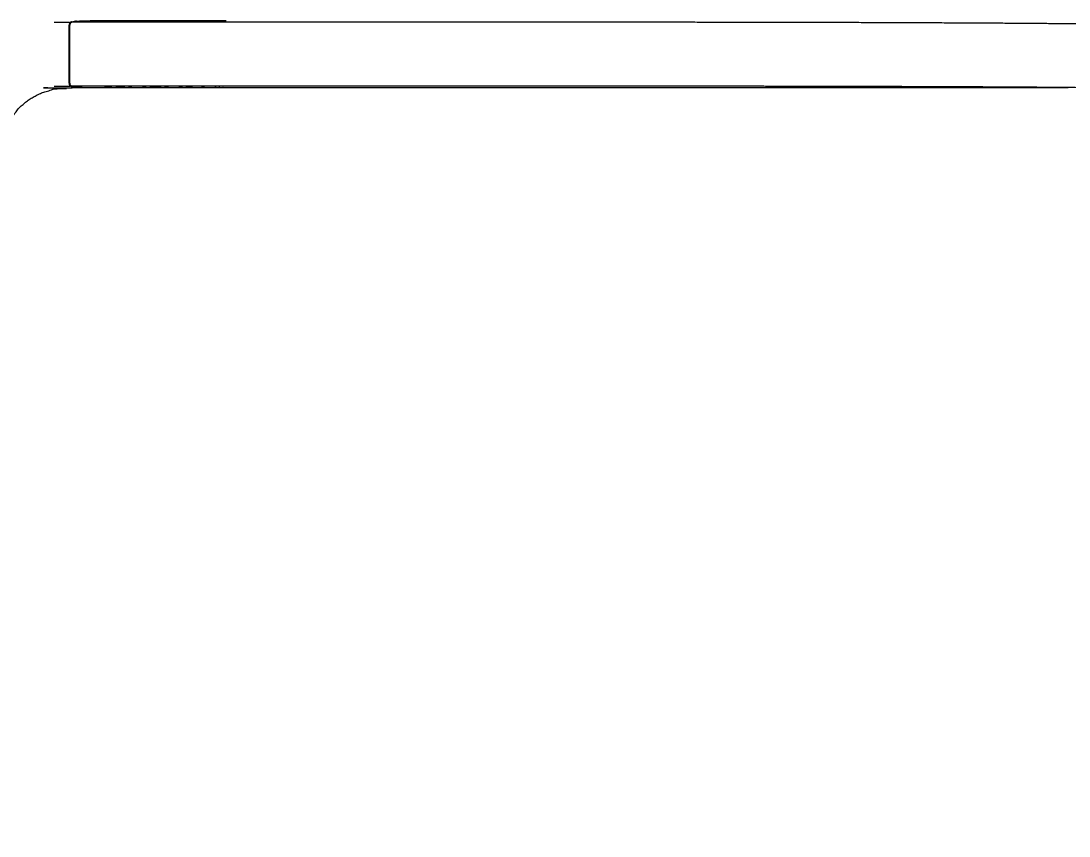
# Model space of a CAD drawing. Header units: millimetres. Extents: x 3429 to 24139, y -631 to 9878.
# Drawn here: x 8644.24 to 8681.57, y 3709.44 to 3738.48 of the extents above; entities that cross this region are included whole.
import ezdxf

# ---------------------------------------------------------------- set-up
doc = ezdxf.new("R2010")
doc.units = ezdxf.units.MM
doc.layers.add('multid_gorunus_4', color=15, linetype='Continuous', lineweight=9)
doc.layers.add('multid_gorunus_5', color=193, linetype='Continuous', lineweight=5)

# ---------------------------------------------------------------- blocks, each defined once
blk = doc.blocks.new('grup-2')
at = {"layer": 'multid_gorunus_4', "lineweight": -3}
for points, knots in [([(1795.167, 6198.292), (1795.171, 6198.299), (1795.175, 6198.306), (1795.186, 6198.316), (1795.198, 6198.327), (1795.219, 6198.343), (1795.241, 6198.359), (1795.276, 6198.385), (1795.31, 6198.41), (1795.362, 6198.447), (1795.413, 6198.484), (1795.477, 6198.53), (1795.541, 6198.576), (1795.615, 6198.628), (1795.689, 6198.681), (1795.77, 6198.736), (1795.85, 6198.792), (1795.935, 6198.849), (1796.019, 6198.906), (1796.107, 6198.963), (1796.194, 6199.021), (1796.283, 6199.078), (1796.373, 6199.135), (1796.464, 6199.191), (1796.555, 6199.248), (1796.648, 6199.304), (1796.74, 6199.359), (1796.833, 6199.414), (1796.926, 6199.468), (1797.02, 6199.521), (1797.114, 6199.575), (1797.209, 6199.627), (1797.304, 6199.679), (1797.4, 6199.731), (1797.495, 6199.782), (1797.592, 6199.832), (1797.689, 6199.882), (1797.786, 6199.931), (1797.884, 6199.98), (1797.982, 6200.028), (1798.081, 6200.076), (1798.18, 6200.122), (1798.279, 6200.169), (1798.38, 6200.214), (1798.48, 6200.26), (1798.581, 6200.304), (1798.682, 6200.349), (1798.783, 6200.392), (1798.885, 6200.435), (1798.988, 6200.477), (1799.09, 6200.519), (1799.193, 6200.56), (1799.297, 6200.601), (1799.401, 6200.641), (1799.505, 6200.68), (1799.61, 6200.719), (1799.715, 6200.757), (1799.82, 6200.794), (1799.926, 6200.831), (1800.032, 6200.867), (1800.138, 6200.903), (1800.245, 6200.938), (1800.352, 6200.972), (1800.46, 6201.006), (1800.568, 6201.039), (1800.676, 6201.071), (1800.784, 6201.103), (1800.893, 6201.134), (1801.002, 6201.164), (1801.112, 6201.193), (1801.222, 6201.223), (1801.332, 6201.251), (1801.442, 6201.279), (1801.553, 6201.305), (1801.664, 6201.332), (1801.775, 6201.357), (1801.886, 6201.382), (1801.998, 6201.405), (1802.11, 6201.429), (1802.223, 6201.451), (1802.335, 6201.474), (1802.448, 6201.494), (1802.561, 6201.515), (1802.679, 6201.534), (1802.797, 6201.554), (1802.923, 6201.572), (1803.049, 6201.59), (1803.187, 6201.606), (1803.326, 6201.623), (1803.481, 6201.638), (1803.636, 6201.654), (1803.812, 6201.668), (1803.988, 6201.682), (1804.188, 6201.695), (1804.388, 6201.709), (1804.617, 6201.721), (1804.845, 6201.733), (1805.107, 6201.743), (1805.368, 6201.754), (1805.666, 6201.764), (1805.963, 6201.774), (1806.302, 6201.783), (1806.64, 6201.792), (1807.023, 6201.8), (1807.405, 6201.809), (1807.837, 6201.816), (1808.268, 6201.823), (1808.752, 6201.83), (1809.235, 6201.836), (1809.776, 6201.842), (1810.316, 6201.848), (1810.917, 6201.853), (1811.518, 6201.858), (1812.183, 6201.862), (1812.848, 6201.867), (1813.57, 6201.87), (1814.292, 6201.874), (1815.062, 6201.878), (1815.832, 6201.881), (1816.643, 6201.884), (1817.453, 6201.887), (1818.296, 6201.889), (1819.139, 6201.891), (1820.006, 6201.893), (1820.874, 6201.895), (1821.757, 6201.897), (1822.641, 6201.898), (1823.533, 6201.899), (1824.424, 6201.901), (1825.317, 6201.901), (1826.209, 6201.902), (1827.093, 6201.903), (1827.977, 6201.903), (1828.845, 6201.904), (1829.714, 6201.904), (1830.558, 6201.904), (1830.803, 6201.905), (1831.616, 6201.905), (1832.428, 6201.905), (1833.201, 6201.905), (1833.973, 6201.905), (1834.698, 6201.904), (1835.423, 6201.904), (1836.091, 6201.904), (1836.76, 6201.904), (1837.365, 6201.904), (1837.969, 6201.904), (1838.513, 6201.904), (1839.057, 6201.903), (1839.544, 6201.903), (1840.031, 6201.903), (1840.465, 6201.903), (1840.898, 6201.903), (1841.282, 6201.903), (1841.666, 6201.903), (1842.003, 6201.903), (1842.34, 6201.903), (1842.634, 6201.903), (1842.928, 6201.903), (1843.183, 6201.902), (1843.437, 6201.902), (1843.656, 6201.902), (1843.875, 6201.902), (1844.061, 6201.902), (1844.246, 6201.902), (1844.402, 6201.902), (1844.557, 6201.902), (1844.685, 6201.902), (1844.813, 6201.902), (1844.916, 6201.902), (1845.019, 6201.902), (1845.1, 6201.902), (1845.181, 6201.902), (1845.243, 6201.902), (1845.305, 6201.902), (1845.35, 6201.902), (1845.396, 6201.902), (1845.428, 6201.902), (1845.46, 6201.902), (1845.481, 6201.901), (1845.501, 6201.901), (1845.513, 6201.899), (1845.525, 6201.897)], [0, 0, 0, 1, 1, 2, 2, 3, 3, 4, 4, 5, 5, 6, 6, 7, 7, 8, 8, 9, 9, 10, 10, 11, 11, 12, 12, 13, 13, 14, 14, 15, 15, 16, 16, 17, 17, 18, 18, 19, 19, 20, 20, 21, 21, 22, 22, 23, 23, 24, 24, 25, 25, 26, 26, 27, 27, 28, 28, 29, 29, 30, 30, 31, 31, 32, 32, 33, 33, 34, 34, 35, 35, 36, 36, 37, 37, 38, 38, 39, 39, 40, 40, 41, 41, 42, 42, 43, 43, 44, 44, 45, 45, 46, 46, 47, 47, 48, 48, 49, 49, 50, 50, 51, 51, 52, 52, 53, 53, 54, 54, 55, 55, 56, 56, 57, 57, 58, 58, 59, 59, 60, 60, 61, 61, 62, 62, 63, 63, 64, 64, 65, 65, 66, 66, 67, 67, 68, 68, 69, 69, 70, 70, 71, 71, 72, 72, 73, 73, 74, 74, 75, 75, 76, 76, 77, 77, 78, 78, 79, 79, 80, 80, 81, 81, 82, 82, 83, 83, 84, 84, 85, 85, 86, 86, 87, 87, 88, 88, 89, 89, 90, 90, 91, 91, 91]), ([(1795.167, 6198.292), (1795.171, 6198.299), (1795.175, 6198.306), (1795.186, 6198.316), (1795.198, 6198.327), (1795.219, 6198.343), (1795.241, 6198.359), (1795.276, 6198.385), (1795.31, 6198.41), (1795.362, 6198.447), (1795.413, 6198.484), (1795.477, 6198.53), (1795.541, 6198.576), (1795.615, 6198.628), (1795.689, 6198.681), (1795.77, 6198.736), (1795.85, 6198.792), (1795.935, 6198.849), (1796.019, 6198.906), (1796.107, 6198.963), (1796.194, 6199.021), (1796.283, 6199.078), (1796.373, 6199.135), (1796.464, 6199.191), (1796.555, 6199.248), (1796.648, 6199.304), (1796.74, 6199.359), (1796.833, 6199.414), (1796.926, 6199.468), (1797.02, 6199.521), (1797.114, 6199.575), (1797.209, 6199.627), (1797.304, 6199.679), (1797.4, 6199.731), (1797.495, 6199.782), (1797.592, 6199.832), (1797.689, 6199.882), (1797.786, 6199.931), (1797.884, 6199.98), (1797.982, 6200.028), (1798.081, 6200.076), (1798.18, 6200.122), (1798.279, 6200.169), (1798.38, 6200.214), (1798.48, 6200.26), (1798.581, 6200.304), (1798.682, 6200.349), (1798.783, 6200.392), (1798.885, 6200.435), (1798.988, 6200.477), (1799.09, 6200.519), (1799.193, 6200.56), (1799.297, 6200.601), (1799.401, 6200.641), (1799.505, 6200.68), (1799.61, 6200.719), (1799.715, 6200.757), (1799.82, 6200.794), (1799.926, 6200.831), (1800.032, 6200.867), (1800.138, 6200.903), (1800.245, 6200.938), (1800.352, 6200.972), (1800.46, 6201.006), (1800.568, 6201.039), (1800.676, 6201.071), (1800.784, 6201.103), (1800.893, 6201.134), (1801.002, 6201.164), (1801.112, 6201.193), (1801.222, 6201.223), (1801.332, 6201.251), (1801.442, 6201.279), (1801.553, 6201.305), (1801.664, 6201.332), (1801.775, 6201.357), (1801.886, 6201.382), (1801.998, 6201.405), (1802.11, 6201.429), (1802.223, 6201.451), (1802.335, 6201.474), (1802.448, 6201.494), (1802.561, 6201.515), (1802.679, 6201.534), (1802.797, 6201.554), (1802.923, 6201.572), (1803.049, 6201.59), (1803.187, 6201.606), (1803.326, 6201.623), (1803.481, 6201.638), (1803.636, 6201.654), (1803.812, 6201.668), (1803.988, 6201.682), (1804.188, 6201.695), (1804.388, 6201.709), (1804.617, 6201.721), (1804.845, 6201.733), (1805.107, 6201.743), (1805.368, 6201.754), (1805.666, 6201.764), (1805.963, 6201.774), (1806.302, 6201.783), (1806.64, 6201.792), (1807.023, 6201.8), (1807.405, 6201.809), (1807.837, 6201.816), (1808.268, 6201.823), (1808.752, 6201.83), (1809.235, 6201.836), (1809.776, 6201.842), (1810.316, 6201.848), (1810.917, 6201.853), (1811.518, 6201.858), (1812.183, 6201.862), (1812.848, 6201.867), (1813.57, 6201.87), (1814.292, 6201.874), (1815.062, 6201.878), (1815.832, 6201.881), (1816.643, 6201.884), (1817.453, 6201.887), (1818.296, 6201.889), (1819.139, 6201.891), (1820.006, 6201.893), (1820.874, 6201.895), (1821.757, 6201.897), (1822.641, 6201.898), (1823.533, 6201.899), (1824.424, 6201.901), (1825.317, 6201.901), (1826.209, 6201.902), (1827.093, 6201.903), (1827.977, 6201.903), (1828.845, 6201.904), (1829.714, 6201.904), (1830.558, 6201.904), (1830.803, 6201.905), (1831.616, 6201.905), (1832.428, 6201.905), (1833.201, 6201.905), (1833.973, 6201.905), (1834.698, 6201.904), (1835.423, 6201.904), (1836.091, 6201.904), (1836.76, 6201.904), (1837.365, 6201.904), (1837.969, 6201.904), (1838.513, 6201.904), (1839.057, 6201.903), (1839.544, 6201.903), (1840.031, 6201.903), (1840.465, 6201.903), (1840.898, 6201.903), (1841.282, 6201.903), (1841.666, 6201.903), (1842.003, 6201.903), (1842.34, 6201.903), (1842.634, 6201.903), (1842.928, 6201.903), (1843.183, 6201.902), (1843.437, 6201.902), (1843.656, 6201.902), (1843.875, 6201.902), (1844.061, 6201.902), (1844.246, 6201.902), (1844.402, 6201.902), (1844.557, 6201.902), (1844.685, 6201.902), (1844.813, 6201.902), (1844.916, 6201.902), (1845.019, 6201.902), (1845.1, 6201.902), (1845.181, 6201.902), (1845.243, 6201.902), (1845.305, 6201.902), (1845.35, 6201.902), (1845.396, 6201.902), (1845.428, 6201.902), (1845.46, 6201.902), (1845.481, 6201.901), (1845.501, 6201.901), (1845.513, 6201.899), (1845.525, 6201.897)], [0, 0, 0, 1, 1, 2, 2, 3, 3, 4, 4, 5, 5, 6, 6, 7, 7, 8, 8, 9, 9, 10, 10, 11, 11, 12, 12, 13, 13, 14, 14, 15, 15, 16, 16, 17, 17, 18, 18, 19, 19, 20, 20, 21, 21, 22, 22, 23, 23, 24, 24, 25, 25, 26, 26, 27, 27, 28, 28, 29, 29, 30, 30, 31, 31, 32, 32, 33, 33, 34, 34, 35, 35, 36, 36, 37, 37, 38, 38, 39, 39, 40, 40, 41, 41, 42, 42, 43, 43, 44, 44, 45, 45, 46, 46, 47, 47, 48, 48, 49, 49, 50, 50, 51, 51, 52, 52, 53, 53, 54, 54, 55, 55, 56, 56, 57, 57, 58, 58, 59, 59, 60, 60, 61, 61, 62, 62, 63, 63, 64, 64, 65, 65, 66, 66, 67, 67, 68, 68, 69, 69, 70, 70, 71, 71, 72, 72, 73, 73, 74, 74, 75, 75, 76, 76, 77, 77, 78, 78, 79, 79, 80, 80, 81, 81, 82, 82, 83, 83, 84, 84, 85, 85, 86, 86, 87, 87, 88, 88, 89, 89, 90, 90, 91, 91, 91]), ([(1840.001, 6201.947), (1840.004, 6201.947), (1840.007, 6201.947), (1840.066, 6201.947), (1840.124, 6201.948), (1840.192, 6201.948), (1840.259, 6201.948), (1840.335, 6201.948), (1840.411, 6201.948), (1840.496, 6201.948), (1840.581, 6201.948), (1840.677, 6201.948), (1840.772, 6201.948), (1840.876, 6201.948), (1840.98, 6201.948), (1841.092, 6201.948), (1841.204, 6201.948), (1841.322, 6201.948), (1841.44, 6201.948), (1841.563, 6201.948), (1841.686, 6201.948), (1841.812, 6201.948), (1841.939, 6201.948), (1842.068, 6201.947), (1842.198, 6201.947), (1842.328, 6201.947), (1842.458, 6201.947), (1842.589, 6201.947), (1842.719, 6201.947), (1842.849, 6201.947), (1842.978, 6201.947), (1843.105, 6201.947), (1843.231, 6201.947), (1843.354, 6201.947), (1843.477, 6201.947), (1843.595, 6201.947), (1843.713, 6201.947), (1843.825, 6201.947), (1843.936, 6201.947), (1844.041, 6201.947), (1844.145, 6201.947), (1844.24, 6201.947), (1844.336, 6201.947), (1844.421, 6201.947), (1844.506, 6201.947), (1844.582, 6201.947), (1844.658, 6201.947), (1844.725, 6201.947), (1844.792, 6201.947), (1844.851, 6201.946), (1844.91, 6201.946), (1844.93, 6201.945), (1844.95, 6201.945), (1845.002, 6201.944), (1845.053, 6201.944), (1845.097, 6201.944), (1845.142, 6201.943), (1845.179, 6201.942), (1845.217, 6201.942), (1845.224, 6201.941), (1845.23, 6201.941)], [388.945268, 388.945268, 388.945268, 389, 389, 390, 390, 391, 391, 392, 392, 393, 393, 394, 394, 395, 395, 396, 396, 397, 397, 398, 398, 399, 399, 400, 400, 401, 401, 402, 402, 403, 403, 404, 404, 405, 405, 406, 406, 407, 407, 408, 408, 409, 409, 410, 410, 411, 411, 412, 412, 413, 413, 414, 414, 415, 415, 416, 416, 417, 417, 417.210526, 417.210526, 417.210526]), ([(1840.001, 6201.947), (1840.004, 6201.947), (1840.007, 6201.947), (1840.066, 6201.947), (1840.124, 6201.948), (1840.192, 6201.948), (1840.259, 6201.948), (1840.335, 6201.948), (1840.411, 6201.948), (1840.496, 6201.948), (1840.581, 6201.948), (1840.677, 6201.948), (1840.772, 6201.948), (1840.876, 6201.948), (1840.98, 6201.948), (1841.092, 6201.948), (1841.204, 6201.948), (1841.322, 6201.948), (1841.44, 6201.948), (1841.563, 6201.948), (1841.686, 6201.948), (1841.812, 6201.948), (1841.939, 6201.948), (1842.068, 6201.947), (1842.198, 6201.947), (1842.328, 6201.947), (1842.458, 6201.947), (1842.589, 6201.947), (1842.719, 6201.947), (1842.849, 6201.947), (1842.978, 6201.947), (1843.105, 6201.947), (1843.231, 6201.947), (1843.354, 6201.947), (1843.477, 6201.947), (1843.595, 6201.947), (1843.713, 6201.947), (1843.825, 6201.947), (1843.936, 6201.947), (1844.041, 6201.947), (1844.145, 6201.947), (1844.24, 6201.947), (1844.336, 6201.947), (1844.421, 6201.947), (1844.506, 6201.947), (1844.582, 6201.947), (1844.658, 6201.947), (1844.725, 6201.947), (1844.792, 6201.947), (1844.851, 6201.946), (1844.91, 6201.946), (1844.93, 6201.945), (1844.95, 6201.945), (1845.002, 6201.944), (1845.053, 6201.944), (1845.097, 6201.944), (1845.142, 6201.943), (1845.179, 6201.942), (1845.217, 6201.942), (1845.224, 6201.941), (1845.23, 6201.941)], [388.945268, 388.945268, 388.945268, 389, 389, 390, 390, 391, 391, 392, 392, 393, 393, 394, 394, 395, 395, 396, 396, 397, 397, 398, 398, 399, 399, 400, 400, 401, 401, 402, 402, 403, 403, 404, 404, 405, 405, 406, 406, 407, 407, 408, 408, 409, 409, 410, 410, 411, 411, 412, 412, 413, 413, 414, 414, 415, 415, 416, 416, 417, 417, 417.210526, 417.210526, 417.210526]), ([(1840.879, 6201.948), (1840.782, 6201.948), (1840.686, 6201.948), (1840.686, 6201.948), (1840.686, 6201.948)], [156, 156, 156, 157, 157, 157.001308, 157.001308, 157.001308]), ([(1840.879, 6201.948), (1840.782, 6201.948), (1840.686, 6201.948), (1840.686, 6201.948), (1840.686, 6201.948)], [156, 156, 156, 157, 157, 157.001308, 157.001308, 157.001308]), ([(1841.316, 6201.948), (1841.203, 6201.948), (1841.09, 6201.948), (1841.089, 6201.948), (1841.089, 6201.948)], [154, 154, 154, 155, 155, 155.002286, 155.002286, 155.002286]), ([(1841.316, 6201.948), (1841.203, 6201.948), (1841.09, 6201.948), (1841.089, 6201.948), (1841.089, 6201.948)], [154, 154, 154, 155, 155, 155.002286, 155.002286, 155.002286]), ([(1841.803, 6201.948), (1841.679, 6201.948), (1841.554, 6201.948), (1841.554, 6201.948), (1841.554, 6201.948)], [152, 152, 152, 153, 153, 153.001465, 153.001465, 153.001465]), ([(1841.803, 6201.948), (1841.679, 6201.948), (1841.554, 6201.948), (1841.554, 6201.948), (1841.554, 6201.948)], [152, 152, 152, 153, 153, 153.001465, 153.001465, 153.001465]), ([(1842.198, 6201.947), (1842.128, 6201.947), (1842.059, 6201.947), (1841.999, 6201.947), (1841.938, 6201.947)], [150.471308, 150.471308, 150.471308, 151, 151, 151.472958, 151.472958, 151.472958]), ([(1842.198, 6201.947), (1842.128, 6201.947), (1842.059, 6201.947), (1841.999, 6201.947), (1841.938, 6201.947)], [150.471308, 150.471308, 150.471308, 151, 151, 151.472958, 151.472958, 151.472958]), ([(1843.11, 6201.947), (1842.979, 6201.947), (1842.849, 6201.947), (1842.848, 6201.947), (1842.848, 6201.947)], [147, 147, 147, 148, 148, 148.002713, 148.002713, 148.002713]), ([(1843.11, 6201.947), (1842.979, 6201.947), (1842.849, 6201.947), (1842.848, 6201.947), (1842.848, 6201.947)], [147, 147, 147, 148, 148, 148.002713, 148.002713, 148.002713]), ([(1844.658, 6201.947), (1844.656, 6201.947), (1844.655, 6201.947), (1844.568, 6201.947), (1844.482, 6201.947)], [367.976517, 367.976517, 367.976517, 368, 368, 369, 369, 369]), ([(1844.658, 6201.947), (1844.656, 6201.947), (1844.655, 6201.947), (1844.568, 6201.947), (1844.482, 6201.947)], [367.976517, 367.976517, 367.976517, 368, 368, 369, 369, 369]), ([(1844.956, 6201.947), (1844.95, 6201.947), (1844.943, 6201.947), (1844.926, 6201.947), (1844.909, 6201.947)], [365.889986, 365.889986, 365.889986, 366, 366, 366.2533175, 366.2533175, 366.2533175]), ([(1844.956, 6201.947), (1844.95, 6201.947), (1844.943, 6201.947), (1844.926, 6201.947), (1844.909, 6201.947)], [365.889986, 365.889986, 365.889986, 366, 366, 366.2533175, 366.2533175, 366.2533175]), ([(1845.333, 6201.937), (1845.312, 6201.938), (1845.291, 6201.939), (1845.265, 6201.94), (1845.239, 6201.941), (1845.235, 6201.941), (1845.23, 6201.941)], [419, 419, 419, 420, 420, 421, 421, 421.133835, 421.133835, 421.133835]), ([(1845.333, 6201.937), (1845.312, 6201.938), (1845.291, 6201.939), (1845.265, 6201.94), (1845.239, 6201.941), (1845.235, 6201.941), (1845.23, 6201.941)], [419, 419, 419, 420, 420, 421, 421, 421.133835, 421.133835, 421.133835]), ([(1845.333, 6201.937), (1845.355, 6201.936), (1845.376, 6201.934), (1845.394, 6201.933), (1845.411, 6201.931)], [0, 0, 0, 1, 1, 2, 2, 2]), ([(1845.333, 6201.937), (1845.355, 6201.936), (1845.376, 6201.934), (1845.394, 6201.933), (1845.411, 6201.931)], [0, 0, 0, 1, 1, 2, 2, 2]), ([(1845.464, 6201.922), (1845.451, 6201.924), (1845.439, 6201.926), (1845.425, 6201.929), (1845.411, 6201.931)], [1, 1, 1, 2, 2, 3, 3, 3]), ([(1845.464, 6201.922), (1845.451, 6201.924), (1845.439, 6201.926), (1845.425, 6201.929), (1845.411, 6201.931)], [1, 1, 1, 2, 2, 3, 3, 3]), ([(1845.515, 6201.905), (1845.508, 6201.908), (1845.502, 6201.911), (1845.494, 6201.914), (1845.485, 6201.917), (1845.475, 6201.92), (1845.464, 6201.922)], [0, 0, 0, 1, 1, 2, 2, 3, 3, 3]), ([(1845.515, 6201.905), (1845.508, 6201.908), (1845.502, 6201.911), (1845.494, 6201.914), (1845.485, 6201.917), (1845.475, 6201.92), (1845.464, 6201.922)], [0, 0, 0, 1, 1, 2, 2, 3, 3, 3]), ([(1845.492, 6201.915), (1845.496, 6201.914), (1845.5, 6201.914), (1845.511, 6201.911), (1845.521, 6201.909), (1845.529, 6201.906), (1845.537, 6201.903), (1845.543, 6201.9), (1845.549, 6201.897), (1845.554, 6201.894), (1845.559, 6201.89), (1845.563, 6201.886), (1845.568, 6201.882), (1845.571, 6201.878), (1845.575, 6201.873), (1845.578, 6201.868), (1845.581, 6201.862), (1845.584, 6201.856), (1845.587, 6201.85), (1845.589, 6201.842), (1845.592, 6201.835), (1845.594, 6201.826), (1845.596, 6201.817), (1845.597, 6201.807), (1845.599, 6201.796), (1845.6, 6201.784), (1845.602, 6201.772), (1845.603, 6201.758), (1845.604, 6201.744), (1845.605, 6201.728), (1845.606, 6201.712), (1845.606, 6201.694), (1845.607, 6201.676), (1845.607, 6201.655), (1845.607, 6201.635), (1845.608, 6201.612), (1845.608, 6201.589), (1845.608, 6201.563), (1845.608, 6201.537), (1845.608, 6201.509), (1845.608, 6201.481), (1845.608, 6201.45), (1845.608, 6201.418), (1845.608, 6201.384), (1845.608, 6201.35), (1845.608, 6201.313), (1845.608, 6201.276), (1845.608, 6201.237), (1845.608, 6201.197), (1845.608, 6201.156), (1845.608, 6201.115), (1845.608, 6201.072), (1845.608, 6201.03), (1845.608, 6200.986), (1845.608, 6200.942), (1845.608, 6200.897), (1845.608, 6200.853), (1845.608, 6200.808), (1845.608, 6200.763), (1845.608, 6200.718), (1845.608, 6200.673), (1845.608, 6200.628), (1845.608, 6200.584), (1845.608, 6200.54), (1845.608, 6200.496), (1845.608, 6200.454), (1845.608, 6200.411), (1845.608, 6200.37), (1845.608, 6200.329), (1845.608, 6200.289), (1845.608, 6200.25), (1845.608, 6200.213), (1845.608, 6200.176), (1845.608, 6200.142), (1845.608, 6200.108), (1845.608, 6200.076), (1845.608, 6200.045), (1845.608, 6200.017), (1845.608, 6199.989), (1845.608, 6199.963), (1845.607, 6199.937), (1845.607, 6199.914), (1845.607, 6199.891), (1845.606, 6199.871), (1845.606, 6199.85), (1845.606, 6199.832), (1845.605, 6199.814), (1845.604, 6199.798), (1845.603, 6199.782), (1845.602, 6199.768), (1845.601, 6199.754), (1845.6, 6199.742), (1845.598, 6199.73), (1845.597, 6199.719), (1845.595, 6199.709), (1845.593, 6199.7), (1845.591, 6199.691), (1845.589, 6199.684), (1845.586, 6199.676), (1845.584, 6199.67), (1845.581, 6199.664), (1845.578, 6199.658), (1845.574, 6199.653), (1845.571, 6199.648), (1845.567, 6199.644), (1845.563, 6199.64), (1845.558, 6199.636), (1845.553, 6199.632), (1845.549, 6199.629), (1845.542, 6199.626), (1845.536, 6199.622), (1845.528, 6199.62), (1845.52, 6199.617), (1845.51, 6199.615), (1845.499, 6199.612), (1845.495, 6199.612), (1845.491, 6199.611)], [123.680145, 123.680145, 123.680145, 124, 124, 125, 125, 126, 126, 127, 127, 128, 128, 129, 129, 130, 130, 131, 131, 132, 132, 133, 133, 134, 134, 135, 135, 136, 136, 137, 137, 138, 138, 139, 139, 140, 140, 141, 141, 142, 142, 143, 143, 144, 144, 145, 145, 146, 146, 147, 147, 148, 148, 149, 149, 150, 150, 151, 151, 152, 152, 153, 153, 154, 154, 155, 155, 156, 156, 157, 157, 158, 158, 159, 159, 160, 160, 161, 161, 162, 162, 163, 163, 164, 164, 165, 165, 166, 166, 167, 167, 168, 168, 169, 169, 170, 170, 171, 171, 172, 172, 173, 173, 174, 174, 175, 175, 176, 176, 177, 177, 178, 178, 179, 179, 180, 180, 180.319855, 180.319855, 180.319855]), ([(1845.492, 6201.915), (1845.496, 6201.914), (1845.5, 6201.914), (1845.511, 6201.911), (1845.521, 6201.909), (1845.529, 6201.906), (1845.537, 6201.903), (1845.543, 6201.9), (1845.549, 6201.897), (1845.554, 6201.894), (1845.559, 6201.89), (1845.563, 6201.886), (1845.568, 6201.882), (1845.571, 6201.878), (1845.575, 6201.873), (1845.578, 6201.868), (1845.581, 6201.862), (1845.584, 6201.856), (1845.587, 6201.85), (1845.589, 6201.842), (1845.592, 6201.835), (1845.594, 6201.826), (1845.596, 6201.817), (1845.597, 6201.807), (1845.599, 6201.796), (1845.6, 6201.784), (1845.602, 6201.772), (1845.603, 6201.758), (1845.604, 6201.744), (1845.605, 6201.728), (1845.606, 6201.712), (1845.606, 6201.694), (1845.607, 6201.676), (1845.607, 6201.655), (1845.607, 6201.635), (1845.608, 6201.612), (1845.608, 6201.589), (1845.608, 6201.563), (1845.608, 6201.537), (1845.608, 6201.509), (1845.608, 6201.481), (1845.608, 6201.45), (1845.608, 6201.418), (1845.608, 6201.384), (1845.608, 6201.35), (1845.608, 6201.313), (1845.608, 6201.276), (1845.608, 6201.237), (1845.608, 6201.197), (1845.608, 6201.156), (1845.608, 6201.115), (1845.608, 6201.072), (1845.608, 6201.03), (1845.608, 6200.986), (1845.608, 6200.942), (1845.608, 6200.897), (1845.608, 6200.853), (1845.608, 6200.808), (1845.608, 6200.763), (1845.608, 6200.718), (1845.608, 6200.673), (1845.608, 6200.628), (1845.608, 6200.584), (1845.608, 6200.54), (1845.608, 6200.496), (1845.608, 6200.454), (1845.608, 6200.411), (1845.608, 6200.37), (1845.608, 6200.329), (1845.608, 6200.289), (1845.608, 6200.25), (1845.608, 6200.213), (1845.608, 6200.176), (1845.608, 6200.142), (1845.608, 6200.108), (1845.608, 6200.076), (1845.608, 6200.045), (1845.608, 6200.017), (1845.608, 6199.989), (1845.608, 6199.963), (1845.607, 6199.937), (1845.607, 6199.914), (1845.607, 6199.891), (1845.606, 6199.871), (1845.606, 6199.85), (1845.606, 6199.832), (1845.605, 6199.814), (1845.604, 6199.798), (1845.603, 6199.782), (1845.602, 6199.768), (1845.601, 6199.754), (1845.6, 6199.742), (1845.598, 6199.73), (1845.597, 6199.719), (1845.595, 6199.709), (1845.593, 6199.7), (1845.591, 6199.691), (1845.589, 6199.684), (1845.586, 6199.676), (1845.584, 6199.67), (1845.581, 6199.664), (1845.578, 6199.658), (1845.574, 6199.653), (1845.571, 6199.648), (1845.567, 6199.644), (1845.563, 6199.64), (1845.558, 6199.636), (1845.553, 6199.632), (1845.549, 6199.629), (1845.542, 6199.626), (1845.536, 6199.622), (1845.528, 6199.62), (1845.52, 6199.617), (1845.51, 6199.615), (1845.499, 6199.612), (1845.495, 6199.612), (1845.491, 6199.611)], [123.680145, 123.680145, 123.680145, 124, 124, 125, 125, 126, 126, 127, 127, 128, 128, 129, 129, 130, 130, 131, 131, 132, 132, 133, 133, 134, 134, 135, 135, 136, 136, 137, 137, 138, 138, 139, 139, 140, 140, 141, 141, 142, 142, 143, 143, 144, 144, 145, 145, 146, 146, 147, 147, 148, 148, 149, 149, 150, 150, 151, 151, 152, 152, 153, 153, 154, 154, 155, 155, 156, 156, 157, 157, 158, 158, 159, 159, 160, 160, 161, 161, 162, 162, 163, 163, 164, 164, 165, 165, 166, 166, 167, 167, 168, 168, 169, 169, 170, 170, 171, 171, 172, 172, 173, 173, 174, 174, 175, 175, 176, 176, 177, 177, 178, 178, 179, 179, 180, 180, 180.319855, 180.319855, 180.319855]), ([(1845.536, 6201.89), (1845.53, 6201.894), (1845.525, 6201.897), (1845.52, 6201.901), (1845.515, 6201.905)], [1, 1, 1, 2, 2, 3, 3, 3]), ([(1845.536, 6201.89), (1845.53, 6201.894), (1845.525, 6201.897), (1845.52, 6201.901), (1845.515, 6201.905)], [1, 1, 1, 2, 2, 3, 3, 3]), ([(1845.536, 6201.89), (1845.54, 6201.886), (1845.544, 6201.882), (1845.548, 6201.878), (1845.552, 6201.873), (1845.555, 6201.868), (1845.558, 6201.862), (1845.561, 6201.856), (1845.563, 6201.85), (1845.566, 6201.842), (1845.568, 6201.835), (1845.57, 6201.826), (1845.572, 6201.817), (1845.574, 6201.807), (1845.576, 6201.796), (1845.577, 6201.784), (1845.578, 6201.772), (1845.579, 6201.758), (1845.58, 6201.744), (1845.581, 6201.728), (1845.582, 6201.712), (1845.583, 6201.694), (1845.583, 6201.676), (1845.584, 6201.655), (1845.584, 6201.635), (1845.584, 6201.612), (1845.584, 6201.589), (1845.585, 6201.563), (1845.585, 6201.537), (1845.585, 6201.509), (1845.585, 6201.481), (1845.585, 6201.45), (1845.585, 6201.418), (1845.585, 6201.384), (1845.585, 6201.35), (1845.585, 6201.313), (1845.585, 6201.276), (1845.585, 6201.237), (1845.585, 6201.197), (1845.585, 6201.156), (1845.585, 6201.115), (1845.585, 6201.072), (1845.585, 6201.03), (1845.585, 6200.986), (1845.585, 6200.942), (1845.585, 6200.897), (1845.584, 6200.853), (1845.584, 6200.808), (1845.584, 6200.763), (1845.584, 6200.718), (1845.584, 6200.673), (1845.584, 6200.628), (1845.584, 6200.584), (1845.584, 6200.54), (1845.584, 6200.496), (1845.584, 6200.454), (1845.584, 6200.411), (1845.584, 6200.37), (1845.584, 6200.329), (1845.584, 6200.289), (1845.584, 6200.25), (1845.584, 6200.213), (1845.584, 6200.176), (1845.584, 6200.142), (1845.584, 6200.108), (1845.584, 6200.076), (1845.584, 6200.045), (1845.584, 6200.017), (1845.584, 6199.989), (1845.584, 6199.963), (1845.584, 6199.937), (1845.584, 6199.914), (1845.583, 6199.891), (1845.583, 6199.871), (1845.583, 6199.85), (1845.582, 6199.832), (1845.581, 6199.814), (1845.581, 6199.798), (1845.58, 6199.782), (1845.579, 6199.768), (1845.578, 6199.754), (1845.576, 6199.742), (1845.575, 6199.73), (1845.573, 6199.719), (1845.572, 6199.709), (1845.57, 6199.7), (1845.568, 6199.691), (1845.565, 6199.684), (1845.563, 6199.676), (1845.56, 6199.67), (1845.557, 6199.664), (1845.554, 6199.658), (1845.551, 6199.653), (1845.547, 6199.648), (1845.543, 6199.644), (1845.539, 6199.64), (1845.535, 6199.636)], [-32, -32, -32, -31, -31, -30, -30, -29, -29, -28, -28, -27, -27, -26, -26, -25, -25, -24, -24, -23, -23, -22, -22, -21, -21, -20, -20, -19, -19, -18, -18, -17, -17, -16, -16, -15, -15, -14, -14, -13, -13, -12, -12, -11, -11, -10, -10, -9, -9, -8, -8, -7, -7, -6, -6, -5, -5, -4, -4, -3, -3, -2, -2, -1, -1, 0, 0, 1, 1, 2, 2, 3, 3, 4, 4, 5, 5, 6, 6, 7, 7, 8, 8, 9, 9, 10, 10, 11, 11, 12, 12, 13, 13, 14, 14, 15, 15, 16, 16, 16]), ([(1845.536, 6201.89), (1845.54, 6201.886), (1845.544, 6201.882), (1845.548, 6201.878), (1845.552, 6201.873), (1845.555, 6201.868), (1845.558, 6201.862), (1845.561, 6201.856), (1845.563, 6201.85), (1845.566, 6201.842), (1845.568, 6201.835), (1845.57, 6201.826), (1845.572, 6201.817), (1845.574, 6201.807), (1845.576, 6201.796), (1845.577, 6201.784), (1845.578, 6201.772), (1845.579, 6201.758), (1845.58, 6201.744), (1845.581, 6201.728), (1845.582, 6201.712), (1845.583, 6201.694), (1845.583, 6201.676), (1845.584, 6201.655), (1845.584, 6201.635), (1845.584, 6201.612), (1845.584, 6201.589), (1845.585, 6201.563), (1845.585, 6201.537), (1845.585, 6201.509), (1845.585, 6201.481), (1845.585, 6201.45), (1845.585, 6201.418), (1845.585, 6201.384), (1845.585, 6201.35), (1845.585, 6201.313), (1845.585, 6201.276), (1845.585, 6201.237), (1845.585, 6201.197), (1845.585, 6201.156), (1845.585, 6201.115), (1845.585, 6201.072), (1845.585, 6201.03), (1845.585, 6200.986), (1845.585, 6200.942), (1845.585, 6200.897), (1845.584, 6200.853), (1845.584, 6200.808), (1845.584, 6200.763), (1845.584, 6200.718), (1845.584, 6200.673), (1845.584, 6200.628), (1845.584, 6200.584), (1845.584, 6200.54), (1845.584, 6200.496), (1845.584, 6200.454), (1845.584, 6200.411), (1845.584, 6200.37), (1845.584, 6200.329), (1845.584, 6200.289), (1845.584, 6200.25), (1845.584, 6200.213), (1845.584, 6200.176), (1845.584, 6200.142), (1845.584, 6200.108), (1845.584, 6200.076), (1845.584, 6200.045), (1845.584, 6200.017), (1845.584, 6199.989), (1845.584, 6199.963), (1845.584, 6199.937), (1845.584, 6199.914), (1845.583, 6199.891), (1845.583, 6199.871), (1845.583, 6199.85), (1845.582, 6199.832), (1845.581, 6199.814), (1845.581, 6199.798), (1845.58, 6199.782), (1845.579, 6199.768), (1845.578, 6199.754), (1845.576, 6199.742), (1845.575, 6199.73), (1845.573, 6199.719), (1845.572, 6199.709), (1845.57, 6199.7), (1845.568, 6199.691), (1845.565, 6199.684), (1845.563, 6199.676), (1845.56, 6199.67), (1845.557, 6199.664), (1845.554, 6199.658), (1845.551, 6199.653), (1845.547, 6199.648), (1845.543, 6199.644), (1845.539, 6199.64), (1845.535, 6199.636)], [-32, -32, -32, -31, -31, -30, -30, -29, -29, -28, -28, -27, -27, -26, -26, -25, -25, -24, -24, -23, -23, -22, -22, -21, -21, -20, -20, -19, -19, -18, -18, -17, -17, -16, -16, -15, -15, -14, -14, -13, -13, -12, -12, -11, -11, -10, -10, -9, -9, -8, -8, -7, -7, -6, -6, -5, -5, -4, -4, -3, -3, -2, -2, -1, -1, 0, 0, 1, 1, 2, 2, 3, 3, 4, 4, 5, 5, 6, 6, 7, 7, 8, 8, 9, 9, 10, 10, 11, 11, 12, 12, 13, 13, 14, 14, 15, 15, 16, 16, 16]), ([(1846.124, 6201.902), (1846.11, 6201.902), (1846.097, 6201.902), (1846.079, 6201.902), (1846.062, 6201.902), (1846.04, 6201.902), (1846.019, 6201.902), (1845.994, 6201.902), (1845.968, 6201.902), (1845.939, 6201.902), (1845.91, 6201.902), (1845.876, 6201.902), (1845.843, 6201.902), (1845.808, 6201.902), (1845.774, 6201.902), (1845.741, 6201.902), (1845.709, 6201.902), (1845.682, 6201.902), (1845.654, 6201.902), (1845.635, 6201.902), (1845.616, 6201.902), (1845.603, 6201.901), (1845.59, 6201.901), (1845.581, 6201.899), (1845.572, 6201.897), (1845.566, 6201.894), (1845.559, 6201.89)], [0, 0, 0, 1, 1, 2, 2, 3, 3, 4, 4, 5, 5, 6, 6, 7, 7, 8, 8, 9, 9, 10, 10, 11, 11, 12, 12, 13, 13, 13]), ([(1846.124, 6201.902), (1846.11, 6201.902), (1846.097, 6201.902), (1846.079, 6201.902), (1846.062, 6201.902), (1846.04, 6201.902), (1846.019, 6201.902), (1845.994, 6201.902), (1845.968, 6201.902), (1845.939, 6201.902), (1845.91, 6201.902), (1845.876, 6201.902), (1845.843, 6201.902), (1845.808, 6201.902), (1845.774, 6201.902), (1845.741, 6201.902), (1845.709, 6201.902), (1845.682, 6201.902), (1845.654, 6201.902), (1845.635, 6201.902), (1845.616, 6201.902), (1845.603, 6201.901), (1845.59, 6201.901), (1845.581, 6201.899), (1845.572, 6201.897), (1845.566, 6201.894), (1845.559, 6201.89)], [0, 0, 0, 1, 1, 2, 2, 3, 3, 4, 4, 5, 5, 6, 6, 7, 7, 8, 8, 9, 9, 10, 10, 11, 11, 12, 12, 13, 13, 13]), ([(1845.514, 6199.621), (1845.519, 6199.625), (1845.524, 6199.629), (1845.53, 6199.632), (1845.535, 6199.636)], [2, 2, 2, 3, 3, 4, 4, 4]), ([(1845.514, 6199.621), (1845.519, 6199.625), (1845.524, 6199.629), (1845.53, 6199.632), (1845.535, 6199.636)], [2, 2, 2, 3, 3, 4, 4, 4]), ([(1846.123, 6199.624), (1846.11, 6199.624), (1846.096, 6199.624), (1846.079, 6199.624), (1846.061, 6199.624), (1846.04, 6199.624), (1846.018, 6199.624), (1845.993, 6199.624), (1845.968, 6199.624), (1845.938, 6199.624), (1845.909, 6199.624), (1845.875, 6199.624), (1845.842, 6199.624), (1845.808, 6199.624), (1845.773, 6199.624), (1845.741, 6199.624), (1845.708, 6199.624), (1845.681, 6199.624), (1845.654, 6199.624), (1845.634, 6199.624), (1845.615, 6199.624), (1845.602, 6199.625), (1845.589, 6199.625), (1845.58, 6199.627), (1845.571, 6199.629), (1845.565, 6199.632), (1845.558, 6199.636)], [0, 0, 0, 1, 1, 2, 2, 3, 3, 4, 4, 5, 5, 6, 6, 7, 7, 8, 8, 9, 9, 10, 10, 11, 11, 12, 12, 13, 13, 13]), ([(1846.123, 6199.624), (1846.11, 6199.624), (1846.096, 6199.624), (1846.079, 6199.624), (1846.061, 6199.624), (1846.04, 6199.624), (1846.018, 6199.624), (1845.993, 6199.624), (1845.968, 6199.624), (1845.938, 6199.624), (1845.909, 6199.624), (1845.875, 6199.624), (1845.842, 6199.624), (1845.808, 6199.624), (1845.773, 6199.624), (1845.741, 6199.624), (1845.708, 6199.624), (1845.681, 6199.624), (1845.654, 6199.624), (1845.634, 6199.624), (1845.615, 6199.624), (1845.602, 6199.625), (1845.589, 6199.625), (1845.58, 6199.627), (1845.571, 6199.629), (1845.565, 6199.632), (1845.558, 6199.636)], [0, 0, 0, 1, 1, 2, 2, 3, 3, 4, 4, 5, 5, 6, 6, 7, 7, 8, 8, 9, 9, 10, 10, 11, 11, 12, 12, 13, 13, 13]), ([(1845.131, 6199.583), (1845.092, 6199.583), (1845.052, 6199.582), (1845.032, 6199.581), (1845.012, 6199.581), (1844.96, 6199.58), (1844.909, 6199.58), (1844.85, 6199.58), (1844.792, 6199.58), (1844.725, 6199.58), (1844.657, 6199.58), (1844.582, 6199.58), (1844.506, 6199.58), (1844.42, 6199.58), (1844.335, 6199.58), (1844.239, 6199.58), (1844.144, 6199.58), (1844.04, 6199.58), (1843.936, 6199.58), (1843.824, 6199.58), (1843.712, 6199.58), (1843.594, 6199.58), (1843.476, 6199.58), (1843.354, 6199.58), (1843.231, 6199.58), (1843.104, 6199.58), (1842.977, 6199.58), (1842.848, 6199.58), (1842.719, 6199.58), (1842.588, 6199.58), (1842.458, 6199.58), (1842.327, 6199.58), (1842.197, 6199.58), (1842.068, 6199.58), (1841.938, 6199.58), (1841.812, 6199.58), (1841.685, 6199.58), (1841.562, 6199.58), (1841.439, 6199.58), (1841.321, 6199.58), (1841.203, 6199.58), (1841.091, 6199.58), (1840.98, 6199.58), (1840.876, 6199.58), (1840.771, 6199.58), (1840.676, 6199.58), (1840.581, 6199.58), (1840.495, 6199.58), (1840.41, 6199.58), (1840.334, 6199.58), (1840.258, 6199.581), (1840.191, 6199.581), (1840.124, 6199.581), (1840.114, 6199.581), (1840.104, 6199.581)], [90.111111, 90.111111, 90.111111, 91, 91, 92, 92, 93, 93, 94, 94, 95, 95, 96, 96, 97, 97, 98, 98, 99, 99, 100, 100, 101, 101, 102, 102, 103, 103, 104, 104, 105, 105, 106, 106, 107, 107, 108, 108, 109, 109, 110, 110, 111, 111, 112, 112, 113, 113, 114, 114, 115, 115, 116, 116, 116.169368, 116.169368, 116.169368]), ([(1845.131, 6199.583), (1845.092, 6199.583), (1845.052, 6199.582), (1845.032, 6199.581), (1845.012, 6199.581), (1844.96, 6199.58), (1844.909, 6199.58), (1844.85, 6199.58), (1844.792, 6199.58), (1844.725, 6199.58), (1844.657, 6199.58), (1844.582, 6199.58), (1844.506, 6199.58), (1844.42, 6199.58), (1844.335, 6199.58), (1844.239, 6199.58), (1844.144, 6199.58), (1844.04, 6199.58), (1843.936, 6199.58), (1843.824, 6199.58), (1843.712, 6199.58), (1843.594, 6199.58), (1843.476, 6199.58), (1843.354, 6199.58), (1843.231, 6199.58), (1843.104, 6199.58), (1842.977, 6199.58), (1842.848, 6199.58), (1842.719, 6199.58), (1842.588, 6199.58), (1842.458, 6199.58), (1842.327, 6199.58), (1842.197, 6199.58), (1842.068, 6199.58), (1841.938, 6199.58), (1841.812, 6199.58), (1841.685, 6199.58), (1841.562, 6199.58), (1841.439, 6199.58), (1841.321, 6199.58), (1841.203, 6199.58), (1841.091, 6199.58), (1840.98, 6199.58), (1840.876, 6199.58), (1840.771, 6199.58), (1840.676, 6199.58), (1840.581, 6199.58), (1840.495, 6199.58), (1840.41, 6199.58), (1840.334, 6199.58), (1840.258, 6199.581), (1840.191, 6199.581), (1840.124, 6199.581), (1840.114, 6199.581), (1840.104, 6199.581)], [90.111111, 90.111111, 90.111111, 91, 91, 92, 92, 93, 93, 94, 94, 95, 95, 96, 96, 97, 97, 98, 98, 99, 99, 100, 100, 101, 101, 102, 102, 103, 103, 104, 104, 105, 105, 106, 106, 107, 107, 108, 108, 109, 109, 110, 110, 111, 111, 112, 112, 113, 113, 114, 114, 115, 115, 116, 116, 116.169368, 116.169368, 116.169368]), ([(1840.222, 6199.581), (1840.222, 6199.581), (1840.223, 6199.581), (1840.24, 6199.581), (1840.258, 6199.581)], [247.9906989, 247.9906989, 247.9906989, 248, 248, 248.2579235, 248.2579235, 248.2579235]), ([(1840.222, 6199.581), (1840.222, 6199.581), (1840.223, 6199.581), (1840.24, 6199.581), (1840.258, 6199.581)], [247.9906989, 247.9906989, 247.9906989, 248, 248, 248.2579235, 248.2579235, 248.2579235]), ([(1840.358, 6199.581), (1840.358, 6199.581), (1840.359, 6199.581), (1840.384, 6199.581), (1840.41, 6199.581)], [248.9965407, 248.9965407, 248.9965407, 249, 249, 249.3333336, 249.3333336, 249.3333336]), ([(1840.358, 6199.581), (1840.358, 6199.581), (1840.359, 6199.581), (1840.384, 6199.581), (1840.41, 6199.581)], [248.9965407, 248.9965407, 248.9965407, 249, 249, 249.3333336, 249.3333336, 249.3333336]), ([(1840.771, 6199.58), (1840.824, 6199.58), (1840.878, 6199.58), (1840.878, 6199.58), (1840.878, 6199.58)], [251.4433919, 251.4433919, 251.4433919, 252, 252, 252.0000001, 252.0000001, 252.0000001]), ([(1840.771, 6199.58), (1840.824, 6199.58), (1840.878, 6199.58), (1840.878, 6199.58), (1840.878, 6199.58)], [251.4433919, 251.4433919, 251.4433919, 252, 252, 252.0000001, 252.0000001, 252.0000001]), ([(1841.202, 6199.58), (1841.259, 6199.58), (1841.315, 6199.58), (1841.377, 6199.58), (1841.439, 6199.58)], [253.50262, 253.50262, 253.50262, 254, 254, 254.520117, 254.520117, 254.520117]), ([(1841.202, 6199.58), (1841.259, 6199.58), (1841.315, 6199.58), (1841.377, 6199.58), (1841.439, 6199.58)], [253.50262, 253.50262, 253.50262, 254, 254, 254.520117, 254.520117, 254.520117]), ([(1841.553, 6199.58), (1841.553, 6199.58), (1841.553, 6199.58), (1841.619, 6199.58), (1841.685, 6199.58)], [254.9972972, 254.9972972, 254.9972972, 255, 255, 255.5285371, 255.5285371, 255.5285371]), ([(1841.553, 6199.58), (1841.553, 6199.58), (1841.553, 6199.58), (1841.619, 6199.58), (1841.685, 6199.58)], [254.9972972, 254.9972972, 254.9972972, 255, 255, 255.5285371, 255.5285371, 255.5285371]), ([(1842.058, 6199.58), (1842.058, 6199.58), (1842.059, 6199.58), (1842.128, 6199.58), (1842.197, 6199.58)], [256.9963384, 256.9963384, 256.9963384, 257, 257, 257.5283092, 257.5283092, 257.5283092]), ([(1842.058, 6199.58), (1842.058, 6199.58), (1842.059, 6199.58), (1842.128, 6199.58), (1842.197, 6199.58)], [256.9963384, 256.9963384, 256.9963384, 257, 257, 257.5283092, 257.5283092, 257.5283092]), ([(1842.32, 6199.58), (1842.32, 6199.58), (1842.32, 6199.58), (1842.452, 6199.58), (1842.584, 6199.58), (1842.651, 6199.58), (1842.719, 6199.58)], [257.99816, 257.99816, 257.99816, 258, 258, 259, 259, 259.510421, 259.510421, 259.510421]), ([(1842.32, 6199.58), (1842.32, 6199.58), (1842.32, 6199.58), (1842.452, 6199.58), (1842.584, 6199.58), (1842.651, 6199.58), (1842.719, 6199.58)], [257.99816, 257.99816, 257.99816, 258, 258, 259, 259, 259.510421, 259.510421, 259.510421]), ([(1842.847, 6199.58), (1842.847, 6199.58), (1842.848, 6199.58), (1842.912, 6199.58), (1842.977, 6199.58)], [259.9959788, 259.9959788, 259.9959788, 260, 260, 260.4944509, 260.4944509, 260.4944509]), ([(1842.847, 6199.58), (1842.847, 6199.58), (1842.848, 6199.58), (1842.912, 6199.58), (1842.977, 6199.58)], [259.9959788, 259.9959788, 259.9959788, 260, 260, 260.4944509, 260.4944509, 260.4944509]), ([(1843.364, 6199.58), (1843.365, 6199.58), (1843.365, 6199.58), (1843.421, 6199.58), (1843.476, 6199.58)], [261.9964985, 261.9964985, 261.9964985, 262, 262, 262.4469027, 262.4469027, 262.4469027]), ([(1843.364, 6199.58), (1843.365, 6199.58), (1843.365, 6199.58), (1843.421, 6199.58), (1843.476, 6199.58)], [261.9964985, 261.9964985, 261.9964985, 262, 262, 262.4469027, 262.4469027, 262.4469027]), ([(1843.613, 6199.58), (1843.614, 6199.58), (1843.614, 6199.58), (1843.733, 6199.58), (1843.852, 6199.58), (1843.894, 6199.58), (1843.936, 6199.58)], [262.997395, 262.997395, 262.997395, 263, 263, 264, 264, 264.369074, 264.369074, 264.369074]), ([(1843.613, 6199.58), (1843.614, 6199.58), (1843.614, 6199.58), (1843.733, 6199.58), (1843.852, 6199.58), (1843.894, 6199.58), (1843.936, 6199.58)], [262.997395, 262.997395, 262.997395, 263, 263, 264, 264, 264.369074, 264.369074, 264.369074]), ([(1844.078, 6199.58), (1844.078, 6199.58), (1844.078, 6199.58), (1844.183, 6199.58), (1844.289, 6199.58), (1844.312, 6199.58), (1844.335, 6199.58)], [264.999047, 264.999047, 264.999047, 265, 265, 266, 266, 266.239627, 266.239627, 266.239627]), ([(1844.078, 6199.58), (1844.078, 6199.58), (1844.078, 6199.58), (1844.183, 6199.58), (1844.289, 6199.58), (1844.312, 6199.58), (1844.335, 6199.58)], [264.999047, 264.999047, 264.999047, 265, 265, 266, 266, 266.239627, 266.239627, 266.239627]), ([(1845.131, 6199.583), (1845.153, 6199.583), (1845.175, 6199.583), (1845.206, 6199.584), (1845.238, 6199.585), (1845.264, 6199.586), (1845.291, 6199.587), (1845.312, 6199.588), (1845.333, 6199.589)], [83.301867, 83.301867, 83.301867, 84, 84, 85, 85, 86, 86, 87, 87, 87]), ([(1845.131, 6199.583), (1845.153, 6199.583), (1845.175, 6199.583), (1845.206, 6199.584), (1845.238, 6199.585), (1845.264, 6199.586), (1845.291, 6199.587), (1845.312, 6199.588), (1845.333, 6199.589)], [83.301867, 83.301867, 83.301867, 84, 84, 85, 85, 86, 86, 87, 87, 87]), ([(1845.411, 6199.595), (1845.393, 6199.593), (1845.376, 6199.592), (1845.354, 6199.59), (1845.333, 6199.589)], [0, 0, 0, 1, 1, 2, 2, 2]), ([(1845.411, 6199.595), (1845.393, 6199.593), (1845.376, 6199.592), (1845.354, 6199.59), (1845.333, 6199.589)], [0, 0, 0, 1, 1, 2, 2, 2]), ([(1845.411, 6199.595), (1845.424, 6199.597), (1845.438, 6199.6), (1845.451, 6199.602), (1845.463, 6199.604)], [2, 2, 2, 3, 3, 4, 4, 4]), ([(1845.411, 6199.595), (1845.424, 6199.597), (1845.438, 6199.6), (1845.451, 6199.602), (1845.463, 6199.604)], [2, 2, 2, 3, 3, 4, 4, 4]), ([(1845.463, 6199.604), (1845.474, 6199.606), (1845.485, 6199.609), (1845.493, 6199.612), (1845.501, 6199.615), (1845.508, 6199.618), (1845.514, 6199.621)], [-1, -1, -1, 0, 0, 1, 1, 2, 2, 2]), ([(1845.463, 6199.604), (1845.474, 6199.606), (1845.485, 6199.609), (1845.493, 6199.612), (1845.501, 6199.615), (1845.508, 6199.618), (1845.514, 6199.621)], [-1, -1, -1, 0, 0, 1, 1, 2, 2, 2])]:
    blk.add_open_spline(points, degree=2, knots=knots, dxfattribs=at)
for points in [[(1840.105, 6201.947), (1840.056, 6201.947), (1840.007, 6201.947)], [(1840.105, 6201.947), (1840.056, 6201.947), (1840.007, 6201.947)], [(1840.359, 6201.948), (1840.309, 6201.948), (1840.258, 6201.948)], [(1840.359, 6201.948), (1840.309, 6201.948), (1840.258, 6201.948)], [(1842.585, 6201.947), (1842.521, 6201.947), (1842.458, 6201.947)], [(1842.585, 6201.947), (1842.521, 6201.947), (1842.458, 6201.947)], [(1843.366, 6201.947), (1843.299, 6201.947), (1843.231, 6201.947)], [(1843.366, 6201.947), (1843.299, 6201.947), (1843.231, 6201.947)], [(1843.853, 6201.947), (1843.783, 6201.947), (1843.712, 6201.947)], [(1843.853, 6201.947), (1843.783, 6201.947), (1843.712, 6201.947)], [(1844.289, 6201.947), (1844.217, 6201.947), (1844.144, 6201.947)], [(1844.289, 6201.947), (1844.217, 6201.947), (1844.144, 6201.947)], [(1840.104, 6199.581), (1840.114, 6199.581), (1840.124, 6199.581)], [(1840.104, 6199.581), (1840.114, 6199.581), (1840.124, 6199.581)]]:
    blk.add_open_spline(points, degree=2, dxfattribs=at)
at = {"layer": 'multid_gorunus_5', "lineweight": -3}
for points, knots in [([(1802.537, 6199.176), (1802.558, 6199.18), (1802.578, 6199.185), (1802.674, 6199.205), (1802.77, 6199.225), (1802.866, 6199.243), (1802.962, 6199.262), (1803.06, 6199.28), (1803.157, 6199.297), (1803.259, 6199.313), (1803.36, 6199.33), (1803.471, 6199.345), (1803.582, 6199.36), (1803.705, 6199.374), (1803.829, 6199.388), (1803.969, 6199.401), (1804.11, 6199.414), (1804.271, 6199.426), (1804.432, 6199.438), (1804.618, 6199.449), (1804.804, 6199.46), (1805.019, 6199.471), (1805.234, 6199.481), (1805.482, 6199.49), (1805.73, 6199.499), (1806.015, 6199.508), (1806.3, 6199.516), (1806.626, 6199.524), (1806.951, 6199.532), (1807.322, 6199.538), (1807.693, 6199.545), (1808.113, 6199.552), (1808.533, 6199.558), (1809.006, 6199.563), (1809.478, 6199.569), (1810.008, 6199.574), (1810.538, 6199.579), (1811.129, 6199.583), (1811.72, 6199.587), (1812.376, 6199.591), (1813.032, 6199.595), (1813.745, 6199.598), (1814.459, 6199.601), (1815.221, 6199.604), (1815.983, 6199.607), (1816.786, 6199.609), (1817.589, 6199.612), (1818.425, 6199.614), (1819.261, 6199.616), (1820.121, 6199.617), (1820.982, 6199.619), (1821.86, 6199.62), (1822.737, 6199.622), (1823.623, 6199.623), (1824.51, 6199.624), (1825.397, 6199.624), (1826.283, 6199.625), (1827.163, 6199.625), (1828.043, 6199.626), (1828.907, 6199.626), (1829.771, 6199.627), (1830.611, 6199.627), (1830.852, 6199.627), (1831.661, 6199.627), (1832.47, 6199.627), (1833.24, 6199.627), (1834.009, 6199.627), (1834.731, 6199.626), (1835.453, 6199.626), (1836.119, 6199.626), (1836.785, 6199.626), (1837.387, 6199.626), (1837.989, 6199.626), (1838.532, 6199.626), (1839.074, 6199.626), (1839.559, 6199.625), (1840.044, 6199.625), (1840.476, 6199.625), (1840.908, 6199.625), (1841.291, 6199.625), (1841.673, 6199.625), (1842.009, 6199.625), (1842.345, 6199.625), (1842.638, 6199.625), (1842.932, 6199.625), (1843.186, 6199.625), (1843.44, 6199.625), (1843.658, 6199.624), (1843.876, 6199.624), (1844.062, 6199.624), (1844.247, 6199.624), (1844.402, 6199.624), (1844.557, 6199.624), (1844.685, 6199.624), (1844.812, 6199.624), (1844.915, 6199.624), (1845.018, 6199.624), (1845.099, 6199.624), (1845.18, 6199.624), (1845.242, 6199.624), (1845.304, 6199.624), (1845.35, 6199.624), (1845.395, 6199.624), (1845.427, 6199.624), (1845.459, 6199.624), (1845.48, 6199.625), (1845.501, 6199.625), (1845.513, 6199.627), (1845.524, 6199.629)], [37.781495, 37.781495, 37.781495, 38, 38, 39, 39, 40, 40, 41, 41, 42, 42, 43, 43, 44, 44, 45, 45, 46, 46, 47, 47, 48, 48, 49, 49, 50, 50, 51, 51, 52, 52, 53, 53, 54, 54, 55, 55, 56, 56, 57, 57, 58, 58, 59, 59, 60, 60, 61, 61, 62, 62, 63, 63, 64, 64, 65, 65, 66, 66, 67, 67, 68, 68, 69, 69, 70, 70, 71, 71, 72, 72, 73, 73, 74, 74, 75, 75, 76, 76, 77, 77, 78, 78, 79, 79, 80, 80, 81, 81, 82, 82, 83, 83, 84, 84, 85, 85, 86, 86, 87, 87, 88, 88, 89, 89, 90, 90, 91, 91, 91]), ([(1802.537, 6199.176), (1802.558, 6199.18), (1802.578, 6199.185), (1802.674, 6199.205), (1802.77, 6199.225), (1802.866, 6199.243), (1802.962, 6199.262), (1803.06, 6199.28), (1803.157, 6199.297), (1803.259, 6199.313), (1803.36, 6199.33), (1803.471, 6199.345), (1803.582, 6199.36), (1803.705, 6199.374), (1803.829, 6199.388), (1803.969, 6199.401), (1804.11, 6199.414), (1804.271, 6199.426), (1804.432, 6199.438), (1804.618, 6199.449), (1804.804, 6199.46), (1805.019, 6199.471), (1805.234, 6199.481), (1805.482, 6199.49), (1805.73, 6199.499), (1806.015, 6199.508), (1806.3, 6199.516), (1806.626, 6199.524), (1806.951, 6199.532), (1807.322, 6199.538), (1807.693, 6199.545), (1808.113, 6199.552), (1808.533, 6199.558), (1809.006, 6199.563), (1809.478, 6199.569), (1810.008, 6199.574), (1810.538, 6199.579), (1811.129, 6199.583), (1811.72, 6199.587), (1812.376, 6199.591), (1813.032, 6199.595), (1813.745, 6199.598), (1814.459, 6199.601), (1815.221, 6199.604), (1815.983, 6199.607), (1816.786, 6199.609), (1817.589, 6199.612), (1818.425, 6199.614), (1819.261, 6199.616), (1820.121, 6199.617), (1820.982, 6199.619), (1821.86, 6199.62), (1822.737, 6199.622), (1823.623, 6199.623), (1824.51, 6199.624), (1825.397, 6199.624), (1826.283, 6199.625), (1827.163, 6199.625), (1828.043, 6199.626), (1828.907, 6199.626), (1829.771, 6199.627), (1830.611, 6199.627), (1830.852, 6199.627), (1831.661, 6199.627), (1832.47, 6199.627), (1833.24, 6199.627), (1834.009, 6199.627), (1834.731, 6199.626), (1835.453, 6199.626), (1836.119, 6199.626), (1836.785, 6199.626), (1837.387, 6199.626), (1837.989, 6199.626), (1838.532, 6199.626), (1839.074, 6199.626), (1839.559, 6199.625), (1840.044, 6199.625), (1840.476, 6199.625), (1840.908, 6199.625), (1841.291, 6199.625), (1841.673, 6199.625), (1842.009, 6199.625), (1842.345, 6199.625), (1842.638, 6199.625), (1842.932, 6199.625), (1843.186, 6199.625), (1843.44, 6199.625), (1843.658, 6199.624), (1843.876, 6199.624), (1844.062, 6199.624), (1844.247, 6199.624), (1844.402, 6199.624), (1844.557, 6199.624), (1844.685, 6199.624), (1844.812, 6199.624), (1844.915, 6199.624), (1845.018, 6199.624), (1845.099, 6199.624), (1845.18, 6199.624), (1845.242, 6199.624), (1845.304, 6199.624), (1845.35, 6199.624), (1845.395, 6199.624), (1845.427, 6199.624), (1845.459, 6199.624), (1845.48, 6199.625), (1845.501, 6199.625), (1845.513, 6199.627), (1845.524, 6199.629)], [37.781495, 37.781495, 37.781495, 38, 38, 39, 39, 40, 40, 41, 41, 42, 42, 43, 43, 44, 44, 45, 45, 46, 46, 47, 47, 48, 48, 49, 49, 50, 50, 51, 51, 52, 52, 53, 53, 54, 54, 55, 55, 56, 56, 57, 57, 58, 58, 59, 59, 60, 60, 61, 61, 62, 62, 63, 63, 64, 64, 65, 65, 66, 66, 67, 67, 68, 68, 69, 69, 70, 70, 71, 71, 72, 72, 73, 73, 74, 74, 75, 75, 76, 76, 77, 77, 78, 78, 79, 79, 80, 80, 81, 81, 82, 82, 83, 83, 84, 84, 85, 85, 86, 86, 87, 87, 88, 88, 89, 89, 90, 90, 91, 91, 91]), ([(1809.98, 6146.35), (1828.095, 6146.35), (1845.609, 6146.35), (1845.87, 6146.375), (1846.131, 6146.401), (1846.371, 6146.475), (1846.611, 6146.548), (1846.823, 6146.663), (1847.035, 6146.779), (1847.211, 6146.93), (1847.388, 6147.081), (1847.523, 6147.262), (1847.657, 6147.443), (1847.743, 6147.648), (1847.829, 6147.854), (1847.859, 6148.077), (1847.889, 6148.301), (1847.889, 6154.416), (1847.889, 6160.531), (1847.889, 6166.646), (1847.889, 6173.162), (1847.889, 6179.277), (1847.889, 6185.392), (1847.889, 6191.507), (1847.889, 6197.623), (1847.859, 6197.846), (1847.829, 6198.07), (1847.743, 6198.275), (1847.657, 6198.48), (1847.523, 6198.661), (1847.388, 6198.843), (1847.211, 6198.994), (1847.035, 6199.145), (1846.823, 6199.26), (1846.611, 6199.375), (1846.371, 6199.449), (1846.131, 6199.522), (1845.87, 6199.548), (1845.609, 6199.574), (1828.108, 6199.574), (1810.008, 6199.574)], [21, 21, 21, 22, 22, 23, 23, 24, 24, 25, 25, 26, 26, 27, 27, 28, 28, 29, 29, 30, 30, 31, 31, 32, 32, 33, 33, 34, 34, 35, 35, 36, 36, 37, 37, 38, 38, 39, 39, 40, 40, 40.999234, 40.999234, 40.999234]), ([(1809.98, 6146.35), (1828.095, 6146.35), (1845.609, 6146.35), (1845.87, 6146.375), (1846.131, 6146.401), (1846.371, 6146.475), (1846.611, 6146.548), (1846.823, 6146.663), (1847.035, 6146.779), (1847.211, 6146.93), (1847.388, 6147.081), (1847.523, 6147.262), (1847.657, 6147.443), (1847.743, 6147.648), (1847.829, 6147.854), (1847.859, 6148.077), (1847.889, 6148.301), (1847.889, 6154.416), (1847.889, 6160.531), (1847.889, 6166.646), (1847.889, 6173.162), (1847.889, 6179.277), (1847.889, 6185.392), (1847.889, 6191.507), (1847.889, 6197.623), (1847.859, 6197.846), (1847.829, 6198.07), (1847.743, 6198.275), (1847.657, 6198.48), (1847.523, 6198.661), (1847.388, 6198.843), (1847.211, 6198.994), (1847.035, 6199.145), (1846.823, 6199.26), (1846.611, 6199.375), (1846.371, 6199.449), (1846.131, 6199.522), (1845.87, 6199.548), (1845.609, 6199.574), (1828.108, 6199.574), (1810.008, 6199.574)], [21, 21, 21, 22, 22, 23, 23, 24, 24, 25, 25, 26, 26, 27, 27, 28, 28, 29, 29, 30, 30, 31, 31, 32, 32, 33, 33, 34, 34, 35, 35, 36, 36, 37, 37, 38, 38, 39, 39, 40, 40, 40.999234, 40.999234, 40.999234])]:
    blk.add_open_spline(points, degree=2, knots=knots, dxfattribs=at)

msp = doc.modelspace()

# ---------------------------------------------------------------- block references
at = {"xscale": -1}
msp.add_blockref('grup-2', (10491.554, -2463.465), dxfattribs=at)

doc.saveas('drawing.dxf')
